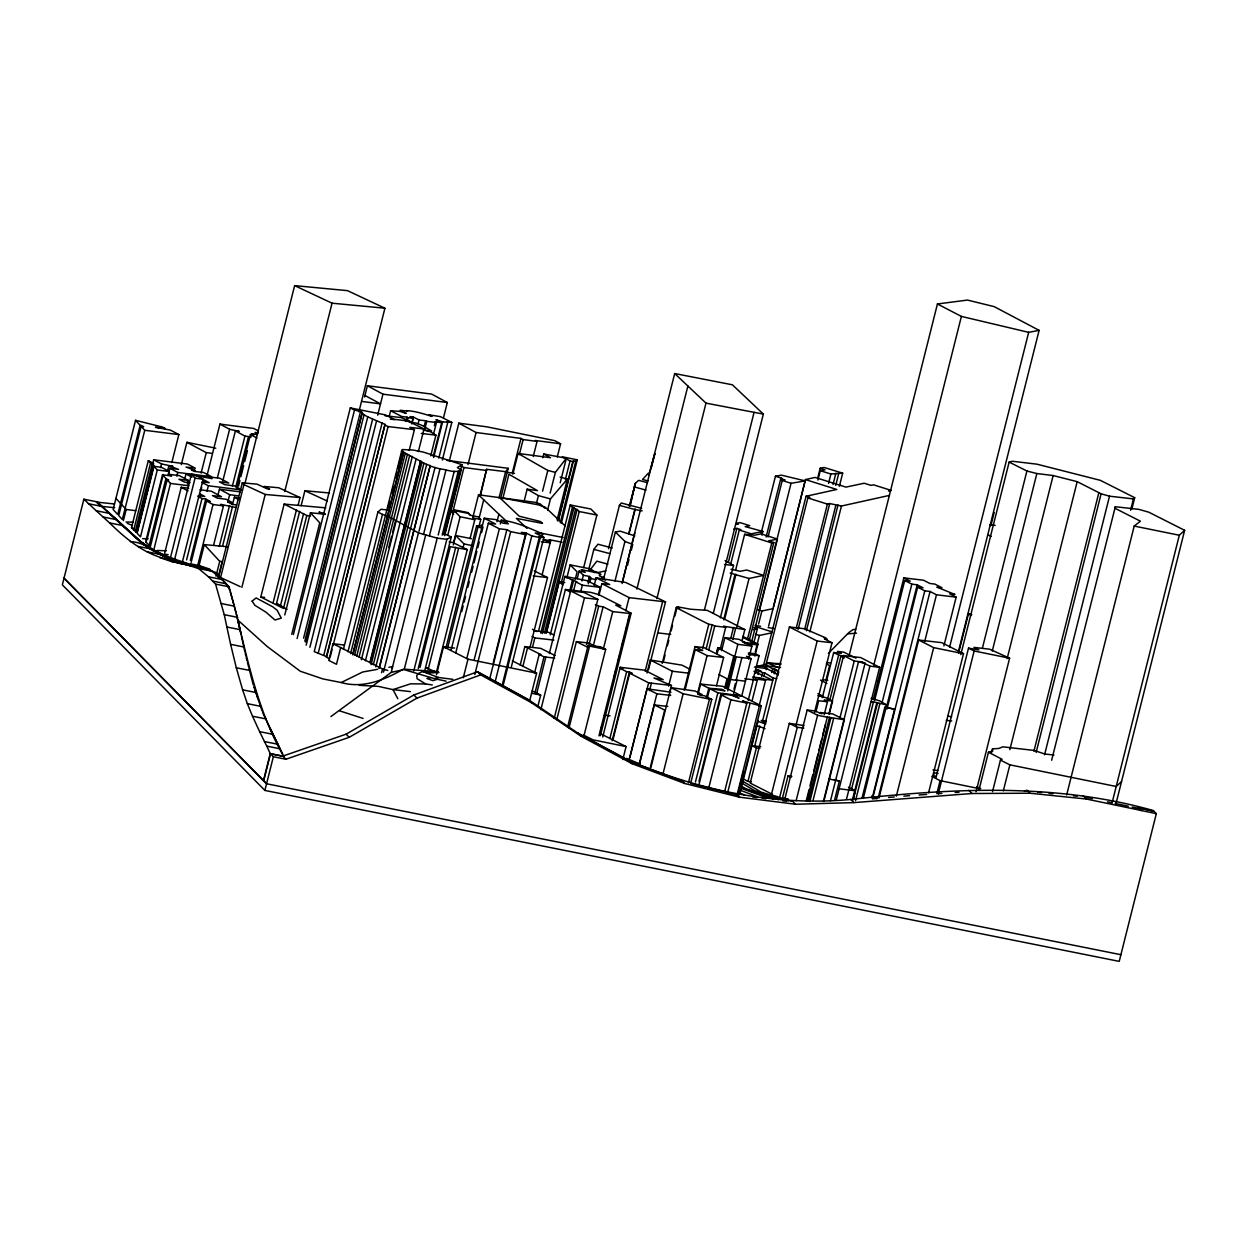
<?xml version="1.0" encoding="UTF-8"?>
<svg xmlns="http://www.w3.org/2000/svg" width="1247" height="1247" viewBox="0 0 1247 1247"><rect width="100%" height="100%" fill="white"/><g stroke="black" fill="none" stroke-linecap="round" stroke-linejoin="round"><path stroke-width="1.5" d="M146.429 541.401L145.696 541.712L162.5 474.811L171.618 475.995L168.345 474.234L179.35 475.621L188.328 480.391L187.393 484.101M444.478 534.417L461.982 464.679L423.544 452.147L413.256 450.058L402.719 449.559L401.456 451.149L420.769 461.359L370.172 662.812M330.923 716.542L391.277 672.351L392.618 666.599L388.877 667.285M1115.94 803.863L1184.65 530.318L1148.705 512.158L1138.932 509.384L1115.317 506.718L1114.943 508.246L1140.382 521.168L1134.209 526.063L1066.653 794.994M83.861 499.205L96.175 510.724L109.642 513.421L97.344 501.902L83.861 499.205L62.35 584.843L264.894 790.427L1119.229 961.375L1156.328 813.652L1153.226 810.503C1054.541 782.68 951.508 788.338 850.766 799.467C774.855 806.513 698.694 790.208 628.956 760.561L623.609 758.27M135.549 420.333L113.134 509.524L117.748 514.512L140.147 425.321L135.549 420.333L162.406 427.035L165.181 428.5L155.407 427.269L170.387 430.09L178.851 434.58L171.852 462.466M141.332 425.461L118.73 515.588L122.331 519.485L144.746 430.293L141.129 426.38L143.686 426.708L140.147 425.321M123.391 520.638L126.181 509.477L115.94 498.379M136.687 530.365L133.741 529.991L131.512 527.575L148.315 460.657L153.49 463.463L136.032 532.22L137.045 532.36L153.849 465.443L152.087 464.492L135.284 531.409L136.032 532.22M133.741 529.991L150.544 463.089L148.315 460.657M152.758 463.51L153.677 459.784L187.471 464.055L195.374 468.233L185.99 467.048L195.249 470.431L191.461 469.948L194.08 471.35L203.729 472.566L211.569 476.728L177.775 472.457L169.904 468.28L168.501 473.844M153.958 466.347L137.139 533.248L140.49 536.88L157.293 469.979L153.958 466.347L161.424 467.313L169.218 471.522L168.283 475.247M160.582 467.656L161.518 463.931L153.677 459.784M146.881 539.951L163.232 474.499M167.457 471.397L168.859 465.817L172.85 466.331L161.518 463.931M162.5 474.811L165.96 478.552L149.157 545.453L145.696 541.712M150.341 546.732L167.145 479.83L168.75 480.033L165.96 478.552M154.129 548.493L170.48 483.446L167.145 479.83M176.84 476.167L177.775 472.457M181.298 464.617L186.91 442.311L215.793 448.203M188.765 488.263L181.236 487.281L164.433 554.182L168.189 554.681M184.587 479.565L185.99 474L212.084 478.63L208.779 476.868L219.784 478.256L228.762 483.025L219.394 481.841L224.725 484.662L234.311 485.878L240.577 489.198M170.418 557.877L191.43 474.25L194.766 474.686L203.167 479.222L182.623 560.994M174.502 559.934L195.031 478.162L191.43 474.25M201.126 473.065L206.269 452.63L186.91 442.311M199.115 497.662L200.05 493.937L204.757 496.493L199.598 495.807M200.783 491.115L201.718 487.39M202.965 483.587L203.9 479.861L209.215 482.683L202.232 481.794M206.877 476.105L219.94 424.074L253.749 428.454L258.456 430.979M186.598 559.856L201.998 498.535L197.618 496.15M206.971 491.334L208.358 485.769L202.061 482.418M190.339 560.355L205.739 499.018L201.998 498.535M191.15 562.319L206.55 500.998L210.291 501.481L205.739 499.018M217.446 477.585L229.588 429.264L219.94 424.074M197.166 567.697L213.034 504.521L206.55 500.998M198.694 566.917L204.305 544.612L227.453 546.747M217.57 496.602L219.441 489.167L240.125 491.879M222.792 481.077L235.387 430.885L239.19 431.384L229.588 429.264M213.658 544.908L223.462 505.877L220.61 504.349L235.964 507.513M227.796 502.136L229.666 494.7L219.441 489.167M232.347 486.268L244.942 436.091L235.387 430.885M219.269 546.404L229.542 505.518M235.886 486.735L248.496 436.559L244.942 436.091M232.488 504.676L234.358 497.241L239.33 497.896M236.883 488.372L250.429 434.486L253.858 434.922L251.691 433.722L250.756 437.448M222.574 546.077L232.378 507.046M215.996 576.192L219.737 561.321L204.305 544.612M238.536 486.081L239.938 480.516M240.952 476.479L243.664 465.645M244.677 461.608L247.405 450.775M217.96 578.281L222.169 561.555L219.737 561.321M298.158 504.988L300.028 497.553L278.798 487.764L264.037 486.439L269.648 489.027L267.17 488.808L257.1 484.163L242.277 482.838L218.942 575.771L220.579 577.548L240.25 586.62M220.579 577.548L243.913 484.615L242.277 482.838M244.973 483.368L294.635 285.625L347.492 290.645L384.918 308.212L358.902 411.791M241.887 587.368L265.221 494.451L243.913 484.615M284.737 491.521L332.045 303.192L294.635 285.625M284.145 504.1L306.824 515.541L283.474 608.458L260.81 597.017L284.145 504.1L325.732 507.856M273.14 602.691L296.474 509.774M276.32 604.249L299.67 511.332M301.166 505.612L304.892 490.741L329.426 492.986M280.279 606.463L303.613 513.546M284.784 614.974L310.456 512.766L325.358 514.232M291.751 634.302L319.762 522.805L310.456 512.766M293.372 634.552L350.298 407.909L385.432 414.892L393.849 419.257L407.738 420.94L424.042 428.968L418.353 451.632M297.113 638.558L354.507 410.029L350.298 407.909M263.46 780.606L270.256 753.593L282.804 756.118L346.12 734.171L413.864 694.969L477.601 671.728L528.479 699.645L579.496 734.249L630.499 761.699L683.418 781.542M263.756 780.606L270.459 753.921M264.894 790.427L273.358 756.742L270.256 753.593M303.582 638.152L360.508 411.51L354.507 410.029M364.545 397.029L367.382 385.744L431.696 394.099L447.33 402.532L443.542 417.589M304.876 640.974L362.269 412.445L360.508 411.51M305.406 642.034L362.269 412.445M306.154 645.213L364.03 414.799L362.815 413.505M309.88 647.287L367.756 416.872L364.03 414.799M273.358 756.742L285.906 759.252L349.222 737.304L416.966 698.117L480.703 674.876L531.581 702.794L581.071 736.26L632.073 763.71L684.977 783.552L739.44 797.176L795.57 804.237L853.868 802.616L971.943 793.513L1029.913 793.217L1086.34 799.015L1156.328 813.652M372.588 419.304L314.228 651.62L326.698 656.701L385.042 424.401L367.756 416.872M377.67 415.173L382.954 394.161L367.382 385.744M318.203 653.272L376.547 420.972M323.799 655.189L382.143 422.889M329.738 658.884L326.293 657.122L385.042 424.401M389.204 416.404L390.623 410.762L399.71 411.354L406.273 413.396L400.225 410.279L407.598 411.151L406.553 410.622C415.485 411.105 423.731 413.895 432.054 416.42L428.828 414.783L440.378 416.638L451.804 422.437L442.358 460.034M332.98 643.701L328.772 660.427L336.487 664.292L340.68 647.567L332.98 643.701L344.25 645.042M330.206 656.998L332.107 649.438M333.058 645.665L388.082 426.583L384.653 424.822M343.408 649.406L377.903 512.049L381.005 509.275L387.599 510.023M347.975 651.76L382.47 514.403L377.903 512.049M406.039 420.909L406.99 417.153L401.861 416.545L390.623 410.762M407.099 421.47L408.05 417.698L406.99 417.153M350.594 653.646L401.877 450.214M388.113 507.685L389.532 502.058M391.885 492.69L393.304 487.063M395.658 477.679L397.06 472.052M398.011 468.311L402.719 449.559M352.979 653.288L403.576 451.835M352.792 654.893L403.654 452.412M411.931 422.671L413.349 417.028L409.967 416.623L413.256 418.322L411.837 423.964M354.678 654.893L405.275 453.44M356.782 655.953L407.379 454.5M409.203 450.416L414.425 429.654L409.827 427.347L424.042 428.968M359.074 656.951L409.671 455.498M418.135 423.746L419.086 419.99L413.349 417.028M388.768 547.542L391.605 536.304M392.54 532.547L395.361 521.293M361.349 659.788L412.352 456.433M424.167 426.412L425.586 420.769L419.086 419.99M365.433 660.785L416.03 459.332M424.868 428.89L426.755 421.361L425.586 420.769M369.985 662.157L420.582 460.704M371.076 664.682L421.938 462.201L420.769 461.359M373.336 664.682L423.933 463.229L421.938 462.201M434.346 425.663L435.281 421.907L441.719 422.655L433.223 456.496M433.613 433.785L436.45 422.499L435.281 421.907M375.815 666.864L426.677 464.383L423.933 463.229M430.729 455.841L435.92 435.156L430.402 431.727L423.216 429.966L431.665 430.963L422.172 425.476L415.968 423.014L409.281 422.25M379.01 668.408L430.215 465.599L426.677 464.383M379.4 667.878L430.215 465.599M433.644 457.509L442.607 421.782L435.889 419.693L441.719 422.655M381.598 672.694L382.533 668.984L340.68 647.567M383.499 672.102L418.462 532.859L387.49 515.931L382.47 514.403M418.976 531.284L435 467.531L429.872 465.91M438.819 458.117L447.782 422.39L446.738 421.845L451.804 422.437M423.512 534.527L440.004 468.903C446.753 469.433 454.906 473.673 461.172 470.025L457.384 467.563L461.982 464.679M392.15 668.501L425.695 534.916L418.462 532.859M429.451 535.742L445.943 470.119M449.356 460.891L458.849 423.154L486.782 426.817L554.868 440.69L560.573 443.792L557.253 457.01M404.589 668.002L437.198 538.158L446.862 539.281L451.289 536.927L445.07 534.121M438.211 535.01L454.235 471.257M442.186 535.134L458.21 471.382M443.87 534.76L459.878 471.007M445.865 527.746L448.717 516.445M444.696 535.649L461.172 470.025M452.583 512.813L463.946 467.531L460.954 465.957M447.798 535.01L453.955 510.522L468.498 513.437L470.29 515.26L478.178 516.85L480.734 519.453L478.848 526.998M413.77 670.995L446.862 539.281M468.015 464.585L476.073 432.506L458.849 423.154M418.213 668.641L451.289 536.927M419.974 667.472L450.323 546.7L467.235 549.615L436.419 672.273M453.487 543.162L460.112 516.788L453.955 510.522M453.316 544.97L455.685 535.54L471.413 538.688M424.931 669.951L455.732 547.293M428.173 669.436L458.506 548.664M463.058 547.729L464.009 543.957L455.685 535.54M472.831 517.458L478.521 494.825L534.994 502.323L540.356 504.006L545.048 508.449M479.97 495.714L486.611 469.308L505.627 471.678L508.199 468.311L446.738 460.377M480.547 495.059L486.611 469.308M470.072 538.564L474.795 519.734L473.003 517.91L480.734 519.453M436.497 674.643L443.496 646.757L454.578 648.05M445.865 648.191L476.603 525.829L482.184 526L481.171 525.003M478.988 518.627L483.711 499.782L478.521 494.825M447.689 647.661L477.96 527.169L476.603 525.829M451.18 649.827L484.226 518.222L496.072 519.625L503.149 523.226L508.386 523.849L501.263 520.217L500.312 523.974M461.764 611.607L463.167 605.964M464.118 602.207L465.536 596.565M467.906 587.15L469.308 581.507M471.678 572.108L473.096 566.465M474.047 562.709L476.868 551.423M477.819 547.651L479.238 542.009M481.591 532.609L483.01 526.967M455.763 652.898L488.341 523.179L495.605 524.021L484.226 518.222M499.003 498.099L505.627 471.678M500.624 498.504L508.199 468.311M496.992 521.729L498.894 514.185L483.711 499.782M502.837 498.441L508.901 474.281L537.457 490.632L527.154 489.183L523.896 502.182M512.455 472.379L520.997 438.414L476.073 432.506M512.844 474.172L518.051 453.44L550.488 457.727L543.77 453.986L542.819 457.758M466.768 658.525L499.346 528.806L488.341 523.179M463.307 677.76L467.984 659.18L443.496 646.757M519.329 454.672L523.117 439.567L520.997 438.414M474.281 659.398L506.874 529.679L499.346 528.806M474.795 674.502L510.678 531.627L506.874 529.679M533.264 456.496L537.052 441.407L535.368 440.487L560.573 443.792M493.282 662.625L525.86 532.905L521.293 532.36L525.922 534.729L489.557 679.49M536.537 503.055L538.408 495.62L527.154 489.183M542.585 491.162L547.792 470.431L518.051 453.44M494.95 682.561L531.783 535.914L525.86 532.905M550.145 493.111L555.367 472.379L566.372 458.241L543.77 453.986M501.995 685.975L539.296 537.457L540.278 537.566L502.977 686.084M547.651 510.054L550.457 498.894L567.354 479.097L560.106 477.071M541.775 537.644L542.726 533.872C529.242 528.229 516.024 521.636 501.263 520.217M511.286 667.145L543.879 537.41L535.197 532.999L542.726 533.872M560.23 482.745L566.372 458.241M565.374 479.518L570.05 460.938L562.381 456.807L577.283 459.831L561.399 523.023M542.118 574.867L550.644 540.917L549.257 539.702L562.023 542.196M520.186 665.15L524.862 646.57L540.73 648.362L555.071 655.532M557.082 519.983L567.354 479.097M557.877 521.152L572.809 461.686L573.433 460.844L575.709 461.437L577.283 459.831M558.485 520.311L573.433 460.844M522.852 666.475L527.512 647.894L524.862 646.57M560.293 522.758L575.709 461.437M530.006 647.287L547.511 577.564L534.262 570.892M532.516 647.224L534.838 637.934L532.033 636.531M538.61 630.857L570.238 504.941L590.875 509.01L596.877 515.042L583.658 567.65M540.793 633.18L572.42 507.264L570.238 504.941M542.336 633.492L573.963 507.576L572.42 507.264M534.527 673.053L539.187 654.472L541.042 654.675L527.512 647.894M544.409 633.18L575.553 509.15L573.963 507.576M545.968 633.492L577.127 509.462L575.553 509.15M546.545 632.541L559.342 581.585L564.751 582.661M529.616 701.032L536.615 673.162L512.361 660.863M561.275 582.941L579.216 511.535L577.127 509.462M535.134 692.194L544.004 656.873L539.187 654.472M550.254 634.801L564.922 576.379L587.197 580.712L600.243 587.321L598.342 594.85M536.506 694.252L545.827 657.075L554.681 658.089M566.824 578.078L570.144 564.86L591.218 569.068L594.71 572.56M549.319 653.522L565.405 589.488L590.766 592.387L598.607 594.554L620.803 605.746L615.691 605.107L631.138 613.243L600.384 735.683M537.878 706.254L540.684 695.093L532.313 690.854M570.082 589.597L572.451 580.167L564.922 576.379M540.855 709.699L570.674 590.969L584.079 592.481L597.843 599.386L586.48 644.621M571.282 589.737L573.651 580.323L572.451 580.167M575.21 579.403L577.112 571.859L570.144 564.86M573.464 591.265L575.833 581.85L576.971 581.99L573.651 580.323M577.205 578.639L579.107 571.095L585.264 572.311L581.118 569.77L581.928 569.77L599.698 573.324L600.914 574.493L599.215 574.883L599.636 575.974L604.436 577.735L601.568 578.016L605.481 580.198M581.944 580.915L583.362 575.257L579.107 571.095M580.915 590.844L582.333 585.186L575.833 581.85M588.709 569.817L593.853 549.366L597.952 544.222L612.23 548.01M588.038 582.115L589.457 576.457L583.362 575.257M554.167 718.49L584.453 597.874L570.674 590.969M588.397 581.601L589.348 577.829L591.094 578.047L589.457 576.457M588.335 583.877L589.348 577.829M589.831 582.318L590.782 578.561L589.769 578.218M556.77 719.659L576.379 641.613L588.755 643.016L595.193 646.242M594.196 585.342L596.097 577.813L625.791 582.505L665.539 601.896L648.502 669.701M608.505 548.742L619.4 505.394L621.349 503.009L641.691 508.402M599.059 594.928L601.896 583.627L609.736 584.516L596.097 577.813M604.031 577.221L615.394 531.986L620.195 531.175L634.848 535.914M567.588 727.157L588.132 645.369L600.493 646.772L605.652 649.375L583.721 736.728M589.207 643.935L598.685 606.26L595.349 604.577M569.037 727.874L589.582 646.102L588.132 645.369M593.182 646.32L603.112 606.759L598.685 606.26M629.236 506.282L635.487 483.181L638.651 480.344L647.489 482.698M629.813 505.768L635.487 483.181M630.218 505.923L634.926 484.132M615.005 581.008L624.95 541.432L615.394 531.986M628.659 533.997L634.817 509.493L642.189 510.88M629.096 533.498L635.253 509.01M603.283 649.266L612.745 611.607L603.112 606.759M648.689 475.294L654.893 453.534L651.105 468.591M622.269 582.24L674.689 373.539L732.379 384.793L763.351 414.066L713.3 613.368M622.128 583.518L634.832 532.937M627.553 565.187L628.971 559.529M631.341 550.114L632.759 544.456L624.95 541.432M625.76 610.812L629.08 597.625L601.896 583.627M598.95 735.901L629.704 613.477L631.138 613.243M600.524 731.147L601.942 725.489M614.241 676.513L615.659 670.87M618.029 661.456L619.447 655.797M621.817 646.382L623.235 640.724M625.604 631.309L627.023 625.667M627.958 621.894L629.376 616.236M636.874 589.067L687.876 386.009L674.689 373.539M602.737 737.071L620.164 667.301L644.543 670.169L663.217 679.662L653.958 678.009L671.478 685.491L669.608 692.927M609.845 738.583L626.649 671.681L620.008 668.298L622.783 668.626L620.164 667.301M612.152 740.765L629.423 672.008L626.649 671.681M612.885 740.095L629.688 673.193L632.369 673.505L629.423 672.008M656.873 598.669L705.989 403.124L687.876 386.009M622.814 759.579L626.088 746.579L600.306 733.595M645.151 671.245L662.656 601.553L665.539 601.896M647.006 672.99L650.279 659.99L681.953 665.15L690.495 669.514M629.236 759.423L646.975 688.796L670.98 692.21M629.969 757.163L648.643 682.826L629.688 673.193M649.547 690.589L651.417 683.153M662.235 663.42L676.233 607.663L679.771 608.084L677.199 606.775L674.876 616.065M663.669 660.661L665.072 655.096M667.41 645.79L668.797 640.225M671.135 630.935L672.538 625.355M639.15 764.411L656.888 693.8L646.975 688.796M639.446 764.395L654.394 704.929L667.815 706.441M668.61 686.099L672.336 671.245L650.279 659.99M650.248 767.7L664.713 710.089L654.394 704.929M650.903 767.56L670.98 687.643L695.093 691.041L702.045 694.532L697.712 694.033L700.237 695.296L704.633 695.81L711.741 699.38L690.729 783.007M663.045 773.67L683.122 693.753L670.98 687.643M684.151 690.043L695.062 646.601L704.009 647.629L723.619 657.481L716.495 685.803M704.493 609.767L754.076 412.336L763.351 414.066M685.242 689.279L695.202 649.625L702.778 650.482L695.062 646.601M702.7 648.471L708.779 624.311L676.233 607.663M706.129 648.861L712.193 624.7L708.779 624.311M728.357 562.288L736.883 528.401L740.905 529.679L739.268 530.022L730.758 563.909M697.603 693.363L707.08 655.595L695.202 649.625M708.686 650.17L714.749 626.01L712.193 624.7M698.258 693.379L700.596 684.089L722.574 686.286L741.497 695.857L717.851 692.802L709.668 688.656L707.33 697.961M720.345 617.873L733.517 565.421L725.115 560.573M735.652 570.05L744.63 534.324L754.669 535.181L761.106 533.856L777.442 539.078L751.473 642.47M723.65 619.759L735.029 574.493L749.057 578.468L763.523 575.366L746.657 570.004L740.235 571.313L730.976 569.255M724.585 619.556L735.964 574.306M716.417 653.568L717.742 647.785L722.294 648.113M716.698 653.225L718.101 647.661M717.259 653.241L718.662 647.661M706.472 697.525L708.81 688.235L700.596 684.089M720.096 649.609L725.692 627.303L723.587 626.228L744.833 629.564L742.027 640.709M688.453 782.757L709.465 699.115L711.741 699.38M721.639 650.638L724.897 637.622L738.988 639.337L751.925 646.055L748.668 659.071M730.695 638.542L733.501 627.397M695.452 782.009L717.851 692.802M732.815 639.617L735.605 628.472M736.743 627.49L749.057 578.468M761.247 532.734L775.447 476.229L781.479 475.185L805.188 480.874L773.483 607.071M699.006 781.308L720.937 693.971L731.241 695.156L739.035 698.164L732.55 694.875L741.747 695.935L761.293 705.849L738.879 795.056L737.086 794.838L759.485 705.631L761.293 705.849M699.053 784.238L721.467 695.031L723.509 695.265L720.937 693.971M761.964 535.197L762.899 531.44L745.176 526.608L749.728 525.673L740.11 522.618L736.447 523.366L738.395 523.989L736.338 524.41M724.71 688.048L727.048 678.758L718.771 674.502M725.567 688.36L727.905 679.069L727.048 678.758M728.17 678.493L733.766 656.187L717.742 647.785M728.918 678.773L734.53 656.468L733.766 656.187M734.577 657.356L737.834 644.34L724.897 637.622M726.954 688.749L734.53 656.468M766.126 536.974L780.793 478.583L782.04 478.365L775.447 476.229M727.734 690.838L736.198 656.904L751.115 658.681L741.731 696.044M768.058 536.958L782.243 480.454L785.049 479.97L780.793 478.583M708.951 787.153L730.898 699.816L721.467 695.031M733.969 689.17L735.356 683.59M736.291 679.88L741.903 657.574M733.704 693.457L736.977 680.457L736.244 680.083L745.472 681.189M747.405 639.477L771.784 542.975L773.826 542.554L749.276 640.319M759.345 609.502L791.05 483.306L805.188 480.874M753.578 643.701L757.319 628.847L753.702 627.693M758.612 624.014L761.886 611.014L773.311 608.598M755.183 652.181L759.392 635.456L771.955 632.79M754.918 656.093L757.927 644.122L742.776 636.391M724.928 790.411L746.859 703.059L742.604 700.908L759.485 705.631M752.985 679.88L759.064 655.719L755.246 653.787L748.247 652.976M748.247 700.237L753.375 679.786L757.272 680.254L752.128 700.689M755.542 673.209L756.477 669.483L760.997 671.011L758.971 670.777L758.051 674.487M768.62 626.103L805.422 479.581L815.055 477.43L845.934 487.109L864.171 483.228L870.983 485.364L873.539 484.834L891.215 490.414L888.488 491.006M757.537 673.442L758.472 669.717M727.578 792.905L749.977 703.698M763.585 665.337L806.061 496.259L836.768 489.463L805.422 479.581M761.668 676.357L762.603 672.647L758.971 670.777M765.409 667.036L807.869 497.958L809.942 497.475L806.061 496.259M763.788 676.607L764.723 672.897L762.603 672.647M765.829 668.486L767.232 662.905L780.747 664.526M766.204 669.639L767.139 665.929L780.606 667.535M759.033 706.254L765.58 680.239L761.247 678.025L752.565 677.012M758.238 720.548L739.642 794.37L737.912 794.012L743.524 771.706L745.254 772.064L743.524 771.706M817.798 477.695L820.167 468.28L824.033 467.454L842.676 473.143L839.371 486.33M817.907 480.095L820.277 470.68L825.031 469.854L820.167 468.28M751.458 745.987L756.602 725.536L765.035 728.669M771.706 672.46L772.641 668.751L767.139 665.929M754.653 746.376L759.782 725.925M773.701 672.71L774.636 668.984L772.641 668.751M774.247 673.77L775.182 670.044L777.146 670.278L774.636 668.984M762.494 721.14L773.296 678.15L764.723 672.897M751.489 781.822L747.966 781.401L756.368 747.951L751.988 745.69L760.795 746.75M814.54 712.333L832.014 642.751L824.485 638.947L827.182 639.259L824.205 637.747L825.904 637.934L804.377 628.722L789.413 626.992L750.195 783.1L772.75 794.51M777.832 675.609L778.767 671.884L775.182 670.044M828.538 483.446L830.892 474.031L842.676 473.143M796.256 628.083L827.4 504.1L829.723 503.554L841.444 506.033L889.438 495.402M833.043 484.522L835.88 473.221M798.111 629.423L829.723 503.554M835.739 485.379L838.592 474.078M804.642 629.454L835.786 505.471M806.388 630.811L838 504.957M809.833 631.902L841.444 506.033M777.458 799.031L771.098 795.835L789.304 723.354L804.05 725.567M795.913 725.676L817.175 641.036L789.413 626.992M779.515 797.971L797.254 727.344L789.304 723.354M785.454 799.748L782.43 798.22L788.026 775.915L791.861 776.367M788.244 800.995L784.768 799.249L807.183 710.042L815.46 710.977L820.199 713.362L822.272 713.596L820.121 712.505L832.809 713.954L844.344 719.753L823.799 801.525M815.912 711.897L818.718 700.752L827.462 701.749L824.205 714.765M825.873 680.441L829.598 665.586L826.309 663.84M796.116 800.761L817.58 715.264L807.183 710.042M822.303 697.759L833.682 652.508L841.351 653.412L837.438 651.402L843.72 652.134L855.941 658.182M827.291 700.3L838.67 655.049L833.682 652.508M829.972 699.567L840.868 656.203L844.702 656.655L838.67 655.049M806.279 800.668L809.085 789.522M810.02 785.797L812.81 774.652M813.745 770.927L817.954 754.201M818.889 750.491L821.679 739.331M822.615 735.621L825.42 724.476M806.98 801.01L827.291 717.041L844.344 719.753M828.943 713.892L843.611 655.532L860.757 657.59L879.634 667.316L846.495 799.265M829.255 714.063L832.528 701.048L825.95 697.743L817.923 695.545L822.88 696.122L817.907 693.613M808.492 800.917L829.489 717.29M809.833 801.603L830.845 717.976M849.363 654.628L937.432 303.972L967.485 300.075L994.249 306.653L1039.11 330.361L958.616 650.856M813.075 800.309L833.604 718.537M840.042 717.477L854.226 661.004L843.611 655.532M823.456 801.307L858.466 661.923L863.563 662.516L865.044 663.264L830.502 800.761M834.679 799.686L839.356 781.105L834.165 779.593M836.301 799.951L869.907 666.147L861.63 661.876L854.226 661.004M873.788 665.181L961.39 316.411L937.432 303.972M873.259 699.676L903.841 577.875L923.544 580.229L929.857 583.471L934.891 584.079L941.999 587.758L936.84 587.134L954.937 594.445L949.7 593.821L956.153 597.157L943.901 645.884M851.53 789.226L873.477 701.874L886.414 704.836L885.479 708.561M874.599 700.424L904.714 580.478L910.216 581.149L903.841 577.875M852.543 799.452L876.812 702.825M852.979 800.044L855.302 790.754L848.443 787.216M853.26 799.545L877.529 702.903M855.52 800.699L879.79 704.056M882.19 702.232L911.838 584.157L904.714 580.478M861.973 798.283L884.856 707.22L894.972 709.278L884.856 707.22M863.251 798.423L886.118 707.361M886.134 708.499L917.2 584.812L911.838 584.157M887.038 708.997L917.636 587.181L923.061 587.836L917.2 584.812M872.183 798.298L894.598 709.091M872.541 798.875L924.791 590.86L917.636 587.181M878.262 797.628L930.044 591.483L924.791 590.86M879.01 797.94L918.665 640.007L941.812 642.673L963.495 653.709L928.547 792.827M924.682 641.644L936.45 594.788L930.044 591.483M896.344 796.147L933.66 647.629L918.665 640.007M949.591 647.177L1028.666 332.341L1039.11 330.361M958.616 652.96L968.42 613.945L971.756 614.35M990.866 525.704L994.171 512.533M960.798 654.613L1009.15 462.076L1012.377 461.265L1036.896 464.165L1100.322 480.329L1134.692 497.678L1131.84 509.01M933.302 776.616L934.237 772.891L938.103 773.343M935.905 777.972L968.514 648.144L978.926 649.89L973.954 647.396L989.682 649.204L1009.602 658.198L976.042 791.798M936.84 793.669L940.113 780.653L932.023 776.538M938.243 793.996L974.156 650.981L968.514 648.144M982.34 648.44L1026.904 471.007L1009.15 462.076M992.285 650.981L1036.849 473.548L1053.138 475.543L1077.19 481.654L1101.101 493.812L1109.518 496.197L1133.461 498.909L1134.692 497.678M1007.14 658.65L1053.138 475.543M979.113 789.413L988.45 752.237L992.737 751.037L992.487 748.839L998.847 748.465L1002.775 746.813L1034.106 750.429L1044.768 753.999L1053.98 755.043M991.552 752.549L992.487 748.839M992.503 791.689L1000.437 760.093L1002.12 759.283L988.45 752.237M1009.852 749.696L1077.19 481.654M1003.336 790.847L1009.867 764.832L1000.437 760.093M1033.919 751.24L1098.872 492.627M1036.148 752.409L1101.101 493.812M1044.565 754.809L1109.518 496.197M1051.642 760.249L1115.317 506.718M1130.608 510.241L1133.461 498.909M1111.997 803.208L1179.319 535.244L1184.65 530.318M590.922 568.866L596.861 561.166L607.913 564.158M648.315 473.221L642.532 479.456L648.05 480.952M828.367 653.397L848.88 632.541L852.886 629.657L855.754 629.283M1121.536 781.573L1116.205 786.483L1009.867 764.832M238.115 620.305L267.217 646.523L300.262 671.229L322.989 678.929L341.21 682.53L362.674 672.008L377.654 669.296M341.21 682.53C362.706 688.874 384.855 679.849 403.42 669.109L437.681 671.697M452.801 679.319L438.663 677.526L434.205 678.571L403.919 669.577L391.277 672.351M430.776 677.62L426.91 678.477L432.896 680.644L437.292 679.288L446.13 681.158M756.259 666.522L765.767 664.433M605.824 570.877L598.357 572.482L589.909 570.175M733.782 529.055L736.883 528.401M762.899 531.44L751.286 533.841L739.268 530.022M777.442 539.078L768.588 540.886L773.826 542.554M753.344 629.657L757.319 628.847M437.713 671.728L422.094 671.697L418.026 673.707L416.685 675.765L417.122 678.695L425.539 683.933L432.304 684.946M873.305 798.781L877.124 798.454M888.581 797.457L894.302 796.973M903.841 796.147L909.577 795.648M423.014 671.541L426.49 673.021L438.944 672.523M847.695 633.835L856.533 633.164M919.086 794.963L926.677 794.448M938.071 793.684L941.875 793.419M955.171 792.531L958.974 792.266M1024.473 791.222L1028.339 791.206M425.554 683.933L410.497 683.839L392.976 689.607L378.137 686.349L359.089 685.289M142.626 538.688L148.175 538.766M126.025 522.01L133.445 522.119M157.06 550.473L166.381 550.8M769.321 663.217L780.996 663.669M192.911 565.655L200.346 566.091M265.221 494.451L300.028 497.553M306.824 515.541L310.597 515.884M260.81 597.017L264.598 597.36M332.045 303.192L384.918 308.212M724.491 564.517L733.517 565.421M100.461 506.157L96.424 502.073L114.459 503.991M97.515 502.292L101.537 506.376L114.724 507.7M1037.753 792.172L1041.51 792.562M1049.039 793.326L1052.795 793.716M1073.496 795.851L1077.252 796.241M427.892 668.033L426.303 667.878L434.876 671.51M449.091 542.055L452.77 542.461L467.235 549.615M612.745 611.607L629.704 613.477M544.004 656.873L545.827 657.075M430.277 671.104L437.822 671.962M384.918 415.734L401.285 417.605L410.029 421.408L405.228 420.863M390.28 419.148L394.894 419.678M533.233 575.927L547.511 577.564M584.453 597.874L597.843 599.386M533.95 630.733L548.82 632.416L553.808 634.926M707.08 655.595L723.619 657.481M534.838 637.934L553.824 640.085M797.254 727.344L803.832 728.092M771.098 795.835L777.645 796.584M784.768 799.249L788.088 799.623M541.245 541.759L550.317 542.804L543.848 539.546M817.175 641.036L832.014 642.751M657.886 632.899L670.683 634.396M748.465 654.488L759.064 655.719M765.58 680.239L754.794 678.976L757.272 680.254M871.123 698.351L879.603 700.83L886.414 704.836M832.528 701.048L824.173 700.097L827.462 701.749M708.81 688.235L721.857 689.295L725.037 690.885L709.668 688.656M947.985 716.23L951.632 716.651M946.239 720.361L951.726 721M656.888 693.8L670.652 695.374L668.953 694.517M932.974 770.007L937.728 770.552M782.43 798.22L788.166 798.891M442.607 421.782L447.782 422.39M426.755 421.361L436.45 422.499M388.082 426.583L414.425 429.654M421.252 433.426L435.92 435.156M989.65 524.753L995.184 525.408M543.879 537.41L538.813 536.818L540.278 537.566M629.08 597.625L662.656 601.553M672.336 671.245L689.497 673.255M648.643 682.826L671.478 685.491M932.335 775.946L936.185 776.398M737.912 794.012L739.642 794.37M408.05 417.698L413.256 418.322M582.333 585.186L600.243 587.321M677.199 606.775L690.667 609.237L707.298 610.375L744.833 629.564M714.749 626.01L725.692 627.303M754.419 667.067L766.484 668.517L778.112 674.471L776.273 674.253M759.314 678.664L772.766 680.254L753.952 671.369M744.755 678.773L753.375 679.786M736.977 680.457L727.905 679.069M871.029 701.593L873.477 701.874M604.374 715.201L610.001 715.856M936.45 594.788L956.153 597.157M869.907 666.147L879.634 667.316M773.296 678.15L776.756 678.555M756.368 747.951L759.891 748.371M839.091 788.805L855.302 790.754M737.834 644.34L751.925 646.055M756.695 665.695L766.188 666.849M766.391 721.093L761.231 720.47L766.063 722.979M757.802 721.202L765.564 724.086M777.099 667.02L767.232 662.905M822.428 679.677L827.759 680.332M144.746 430.293L178.851 434.58M190.043 482.745L184.291 482.028L178.96 479.207L188.328 480.391M126.181 509.477L135.689 510.678M742.776 642.236L757.927 644.122M744.459 643.296L757.708 644.948M826.73 662.562L830.455 663.03M752.845 797.051L756.586 797.519M762.198 798.22L765.939 798.703M782.773 800.808L786.514 801.291M206.269 452.63L211.943 453.347M169.904 468.28L178.57 469.371L168.859 465.817M208.358 485.769L242.152 490.04M170.48 483.446L188.858 485.769M258.285 432.88L255.043 432.46L257.505 433.8M382.954 394.161L447.33 402.532M361.583 401.409L380.506 403.872L364.95 395.455M150.544 463.089L153.49 463.463M153.849 465.443L152.087 464.492M157.293 469.979L169.218 471.522M195.031 478.162L203.167 479.222M200.05 489.744L211.335 491.224L221.561 496.758L212.489 495.558L217.212 498.114L226.253 499.299L232.098 502.479L227.702 501.902L232.254 504.365L236.649 504.926M229.666 494.7L237.928 495.792M213.034 504.521L223.462 505.877M523.117 439.567L537.052 441.407M251.691 433.722L257.287 434.47M463.946 467.531L486.704 470.524M506.796 472.301L514.497 473.346M755.027 625.339L760.623 626.29M768.105 627.553L773.701 628.504M877 681.267L878.683 681.579M705.989 403.124L754.076 412.336M543.349 539.499L550.644 540.917M538.953 532.734L563.098 537.504M579.216 511.535L596.877 515.042M477.96 527.169L481.732 527.917M464.009 543.957L472.769 545.703M590.782 578.561L596.144 579.621M442.701 647.146L446.317 647.863M460.112 516.788L474.795 519.734M88.319 503.71L101.802 506.407M103.065 516.959L116.532 519.656L123.063 525.626L109.596 522.929L96.175 510.724M130.249 541.603C146.741 542.149 158.088 555.429 173.208 560.293C147.988 557.019 127.116 540.2 109.596 522.929M137.996 546.389L151.479 549.085M147.162 551.813L160.629 554.51M170.621 561.275L192.973 566.029L170.621 561.275L159.741 557.596M198.507 568.507L211.99 571.204L221.982 579.512L208.514 576.815L198.507 568.507L187.596 565.031L201.079 567.728L179.49 563.332M208.514 576.815L212.567 581.055L226.05 583.752L219.706 577.345L221.732 579.481M212.567 581.055L215.575 584.095L229.043 586.791C245.254 644.044 253.5 704.212 283.802 756.493M215.575 584.095L221.046 603.501L234.53 606.198M221.046 603.501L224.273 614.677L237.741 617.374M224.273 614.677L226.876 627.007L240.359 629.704M226.876 627.007L230.617 644.34L244.085 647.037M230.617 644.34L236.306 667.769L249.79 670.465M236.306 667.769L242.619 689.84L256.103 692.537M242.619 689.84L247.327 703.651L260.81 706.348M247.327 703.651L252.518 716.23L266.001 718.927M252.518 716.23L259.625 731.646L273.093 734.343M259.625 731.646L264.473 741.56L277.956 744.256M264.473 741.56L266.796 746.142L280.263 748.839M282.477 756.228L270.334 753.796L266.796 746.142M266.562 783.755L64.018 578.187L266.562 783.755L1120.913 954.703M1134.209 526.063L1179.319 535.244M510.678 531.627L525.922 534.729M531.783 535.914L539.296 537.457M974.156 650.981L1009.602 658.198M933.66 647.629L963.495 653.709M858.466 661.923L865.044 663.264M589.582 646.102L605.652 649.375M817.58 715.264L827.977 717.384M730.898 699.816L746.859 703.059M683.122 693.753L709.465 699.115M467.984 659.18L536.615 673.162M531.581 693.238L540.684 695.093M940.113 780.653L979.846 788.743L976.713 787.153M829.068 779.001L839.356 781.105M626.088 746.579L593.026 739.845L583.518 735.06M1084.781 797.004L1092.356 798.61M1107.523 801.821L1111.311 802.616M1115.114 803.427L1128.379 806.232M1132.167 807.043L1139.742 808.633M961.39 316.411L1028.666 332.341M690.932 783.412L737.881 795.165M1026.904 471.007L1036.849 473.548M547.792 470.431L555.367 472.379M735.247 656.655L736.198 656.904M619.4 505.394L634.817 509.493M593.853 549.366L609.908 553.637M634.941 487.109L645.993 490.087M570.05 460.938L572.809 461.686M538.408 495.62L550.457 498.894M435 467.531L440.004 468.903M382.533 668.984L387.786 670.465M425.695 534.916L437.198 538.158M792.048 801.431L761.216 792.172L742.947 781.386M807.869 497.958L827.4 504.1M820.277 470.68L830.892 474.031M755.573 626.633L771.94 631.824M786.421 800.745L754.778 790.754L741.419 782.882M744.63 534.324L771.784 542.975M730.165 572.95L735.029 574.493M758.316 609.877L761.886 611.014M755.744 634.302L759.392 635.456M147.021 546.56L141.425 542.133C163.513 558.469 190.651 563.55 215.98 572.529L229.043 586.791M782.243 480.454L791.05 483.306M339.714 710.884L363.08 718.428M778.409 799.654L746.018 788.821L741.077 786M185.257 564.423L170.153 559.311L155.485 552.515M410.419 691.602L392.976 689.607L397.84 698.741M742.09 787.948L773.218 798.937M740.812 788.198L768.199 798.236M426.49 673.021L438.663 677.526M739.892 790.099L757.537 796.755M175.749 561.197L167.457 557.845M627.771 760.452L630.281 761.434M739.44 792.905L744.49 794.931M626.43 758.379L640.428 764.13M287.091 609.409L277.224 603.579M127.288 523.288L132.509 525.595M304.892 490.741L327.353 501.076M324.875 513.78L318.983 512.065L324.282 514.497M576.379 641.613L587.649 647.255M977.336 786.919L980.75 788.634M565.405 589.488L570.393 591.998M788.026 775.915L791.066 777.458M751.115 658.681L746.501 656.312M532.438 629.267L536.974 631.574M987.749 534.667L991.162 536.413M840.868 656.203L844.203 657.902M742.557 637.217L756.025 644.091M871.747 795.991L876.875 798.641M743.586 779.141L747.966 781.401M968.42 613.945L971.429 615.504M820.495 680.083L826.917 683.45M164.261 556.521L148.424 547.386M185.99 474L191.944 477.149M135.284 531.409L137.045 532.36M234.358 497.241L238.738 499.626M181.236 487.281L188.032 490.959M131.512 527.575L134.099 528.962M250.429 434.486L256.929 438.024M479.144 672.866L530.022 700.783M153.927 551.47L141.472 543.053L101.537 506.376M141.425 542.133L160.38 554.479L158.353 552.343L172.959 560.262L170.917 558.126L183.839 563.94L181.813 561.82L192.724 565.998L190.682 563.862L198.787 565.561L209.699 569.053L211.741 571.173L198.787 565.561L200.814 567.697M109.393 513.39L107.351 511.27L116.532 519.656M143.717 544.3L107.351 511.27M120.507 523.522L143.467 544.253L114.256 517.489M498.894 514.185L507.358 522.072M527.013 528.401L516.367 518.378L542.507 523.366L540.512 521.527L519.204 516.196L500.702 498.613L504.271 498.348L538.127 504.817L545.344 507.28L565.078 525.907M559.342 581.585L562.771 584.983M470.431 515.089L467.921 512.564L454.048 509.805L456.231 512.003L450.136 510.787L453.659 514.325M1138.215 807.51L1141.317 810.644M1083.238 795.867L1086.34 799.015M1026.795 790.068L1029.913 793.217M968.841 790.364L971.943 793.513M850.766 799.467L853.868 802.616M792.468 801.088L795.57 804.237M736.338 794.027L739.44 797.176M681.875 780.404L684.977 783.552M632.073 763.71L628.956 760.561L577.969 733.111L581.071 736.26M528.479 699.645L531.581 702.794M477.601 671.728L480.703 674.876M413.864 694.969L416.966 698.117M346.12 734.171L349.222 737.304M282.82 756.072L285.906 759.252M223.759 581.585L225.785 583.721M226.767 584.625L229.76 590.174M127.693 529.71L129.719 531.846M282.679 754.045L262.696 712.629M280.014 748.808L270.303 728.949M253.858 686.692L262.119 710.899M254.341 687.253L257.989 698.788M236.447 613.914L241.045 634.162M230.243 591.889L235.964 612.168M246.22 657.559L247.046 660.754M247.452 662.344L248.558 666.662M248.932 668.111L253.266 684.962M245.191 653.147L245.877 656.093M237.803 619.853L239.767 628.519M240.422 631.434L241.107 634.505M241.435 636.032L244.848 651.682M252.128 601.101L254.824 605.263L266.016 612.215L274.964 619.993L281.292 618.122L277.115 610.219L272.75 606.806L256.118 597.952L252.128 601.101M1139.368 807.947L1153.6 811.189L1139.368 807.947"/></g></svg>
